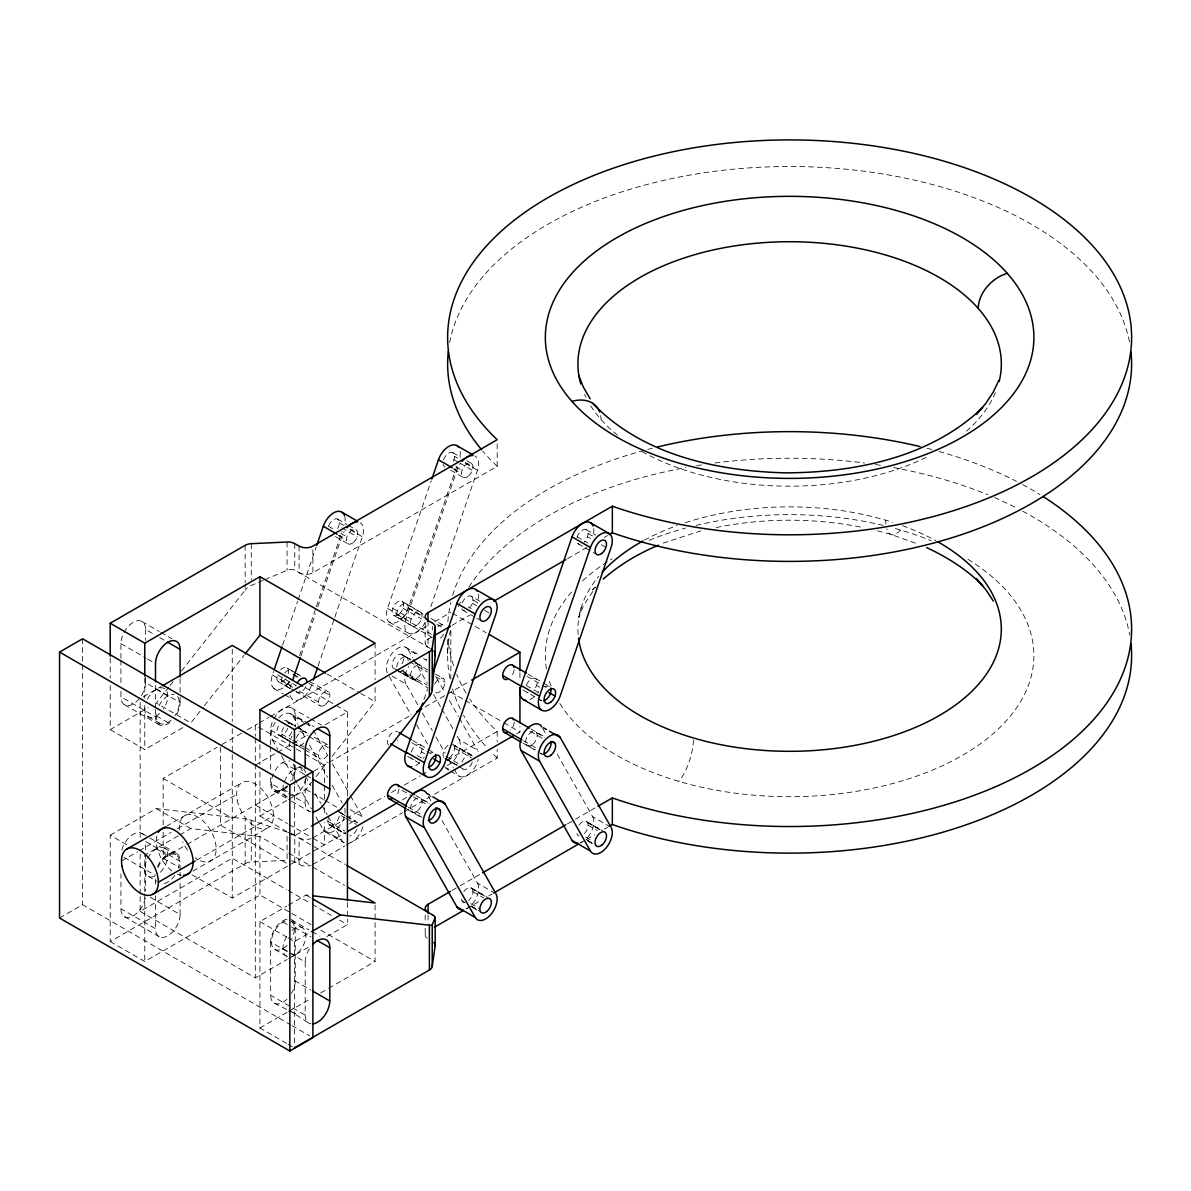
<?xml version="1.0" encoding="UTF-8"?>
<svg xmlns="http://www.w3.org/2000/svg" width="1191" height="1191" viewBox="0 0 1191 1191"><rect width="100%" height="100%" fill="white"/><g stroke="black" fill="none" stroke-linecap="round" stroke-linejoin="round"><path stroke-width="0.75" stroke-dasharray="5 3.75" d="M581.208 607.604L578.766 617.534L583.471 605.698L595.545 587.282M289.234 682.026A16.287 9.409 -60 0 1 275.181 689.232A16.287 9.409 -60 0 1 272.382 674.925L273.588 671.426M282.565 645.18L297.542 601.455M298.137 599.713L316.106 547.25M299.626 655.512L315.794 608.288M316.389 606.532L342.145 531.335M289.949 688.785A16.287 9.409 -60 0 1 290.812 685.554L292.003 682.056M300.981 655.824L315.362 613.841M317.759 606.859L341.713 536.888A16.287 9.409 -60 0 1 344.214 531.573M318.057 666.141L334.224 618.918M334.82 617.176L362.362 536.724A16.287 9.409 -60 0 0 360.188 522.715M456.704 466.604L408.2 608.259A16.287 9.409 -60 0 1 392.777 623.221A16.287 9.409 -60 0 1 387.537 608.437L431.246 480.762M425.261 622.134A16.287 9.409 -60 0 1 410.106 633.776A16.287 9.409 -60 0 1 405.967 619.067L456.868 470.415A16.287 9.409 -60 0 1 460.679 463.12M430.814 606.651L477.517 470.237A16.287 9.409 -60 0 0 474.733 455.915M423.922 699.564L427.524 689.083M168.809 687.103L156.274 703.018L190.828 722.967L203.289 707.141M169.956 685.644L173.365 681.312M181.345 671.173L245.152 590.126L245.152 584.751M204.42 705.697L244.066 655.348M288.505 799.533L305.983 789.439L311.64 782.249M316.166 776.502L327.495 762.106M332.036 756.359L375.076 701.693L375.076 687.058M595.009 587.193L592.493 589.902L596.096 586.285M299.075 546.118L299.075 572.707A9.766 5.642 0 0 0 312.891 572.707L497.183 466.306L497.183 443.26M143.337 696.795L160.8 686.701M110.212 685.599L110.212 729.607L148.339 707.603M110.212 729.607L144.766 749.556L182.878 727.552M163.182 824.797L163.182 778.408L217.194 747.233M241.46 733.209L220.529 745.298L220.529 825.08L288.014 864.041M247.371 729.815L257.569 723.92M259.176 722.982L268.838 717.414M270.461 716.476L428.284 625.349M434.73 621.642L450.838 612.338M431.246 637.349L428.045 639.195A9.766 5.642 0 0 0 428.045 647.175L428.045 620.571M452.074 625.32L469.701 615.137M567.467 558.698L586.687 547.592M604.313 537.424L607.529 535.563M110.212 835.189L156.274 808.6L245.152 818.857L245.152 863.654L110.212 941.56L110.212 835.189L127.497 845.163M255.306 765.113L275.955 753.188M277.548 752.28L291.84 744.018M293.433 743.11L307.725 734.847M325.203 724.768L347.43 711.92L347.43 797.032M166.278 826.316L242.041 782.576M121.497 860.989L137.486 851.759M139.094 850.836L171.072 832.36M177.474 828.668L236.652 794.501M178.114 835.874L144.766 855.138L144.766 891.806M179.707 834.951L190.828 828.534L259.921 836.514L287.105 852.22M59.55 918.023L82.581 904.728L290.336 1024.677M163.182 832.211L163.182 858.19L185.424 845.357M187.017 844.434L287.865 786.209M313.784 771.247L410.567 715.359M425.068 706.992L445.836 694.993M447.459 694.07L469.998 681.058M259.921 772.021L259.921 816.043L286.912 800.456M196.723 860.096L273.498 815.775M192.927 871.097L268.109 827.7M140.151 896.585L140.151 911.383L232.275 858.19L286.659 889.588M288.177 832.36L294.46 835.978L311.938 825.899M312.891 837.854L344.943 819.348M346.536 818.411L385.006 796.213M391.407 792.506L397.824 788.814M404.225 785.107L420.259 775.862M421.852 774.939L428.269 771.232M447.503 760.126L497.183 731.453A341.981 197.438 0 0 1 469.79 698.998M192.108 874.894L232.275 898.074L345.986 832.435M402.364 799.89L407.188 797.092M516.7 733.864L519.931 732.003L519.931 726.436M110.212 941.56L144.766 961.509L259.921 895.022L290.306 912.574M312.891 864.443L344.943 845.938M346.536 845.014L402.632 812.634M404.225 811.696L497.183 758.042L497.183 749.184M286.614 1043.405L259.921 1027.982L259.921 921.611L286.912 906.023M288.505 905.115L305.983 895.022L311.432 895.647M288.177 937.927L294.46 941.56L311.938 931.466M140.151 911.383L255.306 977.856L287.076 959.514M288.669 958.606L310.896 945.773M326.781 936.602L347.43 924.678L347.43 919.124M452.074 890.451L458.49 886.744M460.098 885.821L480.926 873.792M567.467 823.83L573.868 820.137M575.476 819.214L596.304 807.185M259.921 1027.982L287.105 1012.29M288.698 1011.367L311.089 998.445M320.692 992.907L327.093 989.2M328.686 988.277L375.076 961.509L375.076 904.832M466.5 908.718L479.318 901.319M488.935 895.766L492.136 893.92M580.285 843.034L585.094 840.25M586.687 839.327L594.696 834.697M604.313 829.144L607.529 827.298M263.196 580.359L251.271 585.406A12.535 9.93 -36.6 0 0 245.182 590.14M264.908 579.645L287.061 570.281A9.364 7.414 -36.6 0 1 294.832 570.147L432.333 649.646M663.119 543.096L700.963 530.858M716.178 527.524C764.577 517.757 815.016 517.743 863.401 527.613M245.152 863.654A9.766 5.642 0 0 1 251.271 862.016L287.061 860.334L287.061 832.047L251.271 820.316A12.535 2.486 21.8 0 0 245.182 818.872M877.469 530.814L890.064 534.074L918.559 544.272M291.229 833.611L345.241 864.502M274.258 1003.164L290.604 1011.427M292.242 1012.246L295.517 1013.898L291.527 1011.606M471.264 755.005L454.337 745.328M600.1 829.695L586.419 821.492M447.861 760.096L457.15 765.247M346.611 816.624L356.109 821.492M484.945 896.168L471.264 887.965M329.55 824.961L344.973 833.655M430.904 618.457L443.394 625.23M398.404 618.055L432.229 637.483M427.777 669.952L415.629 662.717M435.593 674.18L443.394 678.423M398.404 671.248L418.696 682.249L402.573 671.441L427.688 687.877M309.511 681.565L328.24 691.718M282.297 677.143A8.143 4.704 -60 0 0 283.175 684.497L294.177 690.467M295.74 691.316L320.096 705.816M314.186 737.289L328.24 744.896M283.25 737.735L294.177 743.66M295.74 744.494L303.452 748.782M452.833 452.64L460.768 457.24M466.917 460.783L471.517 463.448M586.419 529.757L595.634 535.072M454.53 456.361L457.597 458.133M465.279 462.57L472.946 467.006M588.101 533.479L592.716 536.144M465.234 463.15L477.517 470.237M453.935 459.652L458.535 462.302M460.068 463.195L472.351 470.281M587.505 536.769L590.587 538.54M601.336 544.749L605.936 547.398M455.885 466.827L462.034 470.371M577.188 536.858L587.922 543.051M453.786 468.644L456.868 470.415M453.756 469.224L461.438 473.646M450.585 470.117L463.12 477.383M578.022 543.692L594.904 553.443M337.693 519.127L346.894 524.442M348.427 525.32L356.362 529.921M462.168 602.944A8.143 4.704 -60 0 1 471.234 596.215L480.732 601.723M339.375 522.849L343.976 525.514M350.124 529.057L357.791 533.479M472.946 599.966L477.561 602.631M350.08 529.638L362.362 536.724M341.847 527.896L357.211 536.769M472.351 603.256L476.966 605.906M484.648 610.343L490.781 613.886M328.448 526.214L334.597 529.757M340.73 533.3L346.879 536.858M468.167 606.874L471.234 608.661M338.646 535.116L341.713 536.888M338.601 535.697L346.283 540.133M335.43 536.605L347.966 543.855M462.867 610.179L475.149 617.266M476.683 618.159L481.283 620.809M452.446 613.261L486.181 632.749M402.186 601.47L420.617 612.1M527.836 673.987L551.12 687.445M408.23 607.678L422.641 616.015M437.067 624.337L441.876 627.106M526.988 676.25L546.207 687.341M408.2 608.259L426.616 618.903M403.034 608.303L421.45 618.948M536.605 685.42L539.672 687.192M392.702 608.393L411.118 619.022M526.273 685.51L538.555 692.611M387.537 608.437L405.967 619.067M396.707 614.333L431.961 634.684M393.536 615.226L411.967 625.87M522.76 689.857L541.19 700.502M389.204 622.119L407.635 632.749M405.461 647.16L419.277 655.139M387.194 672.692A16.287 9.409 -60 0 1 393.149 652.117A16.287 9.409 -60 0 1 408.2 649.69L417.401 655.02M423.549 658.563L426.616 660.335A16.287 9.409 -60 0 0 424.115 657.908M401.665 654.35L410.88 659.665M412.414 660.558L420.081 664.98M530.903 728.952L544.734 736.916M403.034 655.616L409.168 659.159M415.317 662.702L421.45 666.26M536.605 732.733L544.287 737.169M409.838 661.794L427.45 671.977M435.459 676.592L445.077 682.145M530.189 731.289L543.007 738.688M450.838 692.12L463.686 699.534M465.294 700.472L502.26 721.806M503.853 722.729L519.931 732.003M401.516 670.295L427.152 685.093M523.489 740.713L537.9 749.035M395.769 669.223L411.118 678.096M526.273 744.583L535.488 749.898M395.606 669.61L412.488 679.361M522.76 743.05L538.392 752.057M539.925 752.935L542.992 754.707M392.137 676.041L405.967 684.021L418.681 706.486M457.284 736.366L459.101 739.581L477.517 750.211A16.287 9.409 -60 0 1 478.157 751.655M557.224 754.097L592.671 816.698L609.569 826.45M452.565 744.226L470.996 754.871M586.151 821.343L603.033 831.095M453.935 745.492L472.351 756.136M587.505 822.624L599.788 829.71M327.093 673.987L359.072 692.447M360.679 693.37L375.076 701.693M454.53 748.097L471.413 757.848M588.101 825.214L597.316 830.529M446.074 756.523L458.371 763.61M585.793 837.184L591.942 840.727M445.136 758.22L457.418 765.322M587.922 840.667L595.604 845.104M444.972 758.607L455.721 764.816M587.759 841.054L595.44 845.476M287.046 667.943L293.18 671.501M294.713 672.379L300.861 675.922M412.681 740.474L432.646 751.997M293.075 674.166L297.884 676.95M309.094 683.411L329.922 695.44M411.833 742.737L431.053 753.829M293.046 674.746L297.646 677.411M421.45 751.908L424.532 753.68M444.585 766.81L449.186 769.46M305.849 687.922L334.641 704.536M336.234 705.459L347.43 711.92M445.776 768.463L448.843 770.235M450.392 771.113L459.592 776.443M277.548 674.88L295.978 685.51M417.267 755.541L421.867 758.205M272.382 674.925L290.812 685.554M281.567 680.82L292.778 687.296M299.179 690.988L318.414 702.095M278.381 681.714L290.664 688.8M407.605 756.345L421.435 764.324M274.049 688.606L283.264 693.921M284.798 694.8L292.48 699.236M141.937 621.479L159.222 631.453M160.785 632.361L171.772 638.704M291.646 707.901L308.916 717.875M310.479 718.783L321.481 725.125M120.946 658.31L120.946 643.631A17.389 10.034 -60 0 1 133.243 622.342A17.389 10.034 -60 0 1 145.54 629.429L153.401 633.969M159.683 637.602L165.951 641.22M270.655 744.732L270.655 730.068A17.389 10.034 -60 0 1 282.952 708.764A17.389 10.034 -60 0 1 295.249 715.865L303.095 720.391M304.658 721.299L314.082 726.748M290.306 713.647L304.122 721.612M278.783 717.786A16.287 9.409 -60 0 1 293.046 716.178L303.794 722.386M305.328 723.265L311.461 726.823A16.287 9.409 -60 0 0 308.335 724.113M286.51 720.823L295.725 726.153M297.259 727.031L304.941 731.468M415.748 795.424L429.296 803.27M287.88 722.103L295.547 726.525M297.095 727.418L306.295 732.733M421.45 799.221L429.132 803.657M299.477 731.051L307.501 735.681M309.094 736.604L328.329 747.71M402.216 790.362L411.833 795.916M413.441 796.839L427.852 805.176M281.567 733.998L291.17 739.551M292.778 740.474L303.988 746.951M305.596 747.874L318.414 755.273M408.334 807.185L421.152 814.599M120.946 643.631L146.076 658.132M147.654 659.04L155.5 663.581M270.655 730.068L291.363 741.919M292.629 742.752L303.631 749.094M411.118 811.056L421.867 817.264M278.917 735.204L291.2 742.306M292.733 743.184L297.333 745.849M407.605 809.538L421.703 817.651M258.521 727.076L303.511 753.054M305.119 753.977L324.399 765.113L324.399 783.663M275.181 722.312A16.287 9.409 -60 0 0 272.382 739.864L290.812 750.494A16.287 9.409 -60 0 1 291.884 736.083M299.73 766.632L302.603 768.299M145.54 677.113L145.54 682.622L180.094 702.571A17.389 10.034 -60 0 1 175.658 716.044M295.249 765.381L295.249 769.044L304.658 774.492M306.236 775.401L310.94 778.11M156.274 689.321L167.797 695.976M282.952 762.448L294.46 769.103M350.08 809.612L362.362 816.698A16.287 9.409 -60 0 1 363.225 818.932M442.069 820.584L477.517 883.186L494.414 892.937M305.983 789.439L310.687 792.164M312.265 793.072L323.252 799.414M324.815 800.322L337.381 807.572M337.41 810.714L345.092 815.15M346.626 816.029L355.841 821.343M470.996 887.831L487.878 897.582M338.78 811.979L344.914 815.522M346.462 816.416L357.211 822.624M463.746 891.672A8.143 4.704 -60 0 1 472.38 889.141L484.648 896.198M345.509 818.128L339.375 814.584A8.143 4.704 -60 0 1 332.631 825.021A8.143 4.704 -60 0 1 328.24 818.634M347.043 819.006L356.258 824.336M472.946 891.702L483.695 897.91M156.274 715.91L167.797 722.565M282.952 789.052L290.142 793.206M291.587 794.04L294.46 795.692M120.946 691.316L120.946 696.824L155.5 716.759A17.389 10.034 -60 0 0 171.757 720.808M270.655 777.753L270.655 783.246L305.194 803.196A17.389 10.034 -60 0 0 311.089 811.905M148.131 716.729L159.654 723.369M274.808 789.856L286.316 796.496M327.853 821.224L344.75 830.976M470.653 903.671L479.854 908.986M124.549 704.774L159.103 724.724M274.258 791.211L289.949 800.278M291.527 801.186L308.797 811.16M328.448 823.83L345.345 833.581M462.034 900.947L465.1 902.718M471.234 906.262L480.449 911.577M329.818 825.095L345.167 833.953M472.604 907.527L477.219 910.192M319.65 823.323L323.282 829.74L341.713 840.384A16.287 9.409 -60 0 0 345.524 843.258M326.021 832.286L344.437 842.915M255.306 804.997L287.448 823.562M289.056 824.485L311.551 837.467M313.159 838.404L324.399 844.895L324.399 822.624M259.921 816.043L286.614 831.452M163.182 778.408L232.275 818.306M288.698 853.143L311.089 866.065M312.697 866.988L344.675 885.449M291.587 860.736A9.766 5.642 0 0 1 294.772 861.956L299.075 864.443A9.766 5.642 0 0 0 311.179 865.232M156.274 808.6L190.828 828.534M305.983 895.022L310.687 897.746M288.252 890.511L310.643 903.433M312.25 904.356L331.44 915.447M339.435 920.062L347.43 924.678M291.899 913.497L311.089 924.573M320.692 930.111L375.076 961.509M141.937 833.417L148.22 837.05M149.798 837.958L176.491 853.366M291.646 919.854L308.916 929.829M312.057 931.645L319.903 936.171M164.418 848.081L175.94 854.721M291.095 921.209L302.603 927.863M180.094 870.502L180.094 861.331L145.54 841.382L145.54 852.384M291.482 919.765A17.389 10.034 -60 0 1 295.249 927.819L310.94 936.885M156.274 848.885L167.797 855.525M282.952 922.013L290.142 926.166M291.587 927L294.46 928.667M163.182 858.19L179.26 867.465M259.921 921.611L286.614 937.019M282.952 948.602L290.142 952.77M291.587 953.589L294.46 955.256M124.087 857.401L155.5 875.534M286.912 919.184A17.389 10.034 -60 0 0 270.655 942.007L305.194 961.956L305.194 1015.149A17.389 10.034 -60 0 0 311.089 1023.858M148.131 876.278L156.765 881.266M274.808 949.421L286.316 956.06M150.26 897.285L180.094 914.524A17.389 10.034 -60 0 1 167.797 935.813A17.389 10.034 -60 0 1 155.5 928.712L120.946 908.763L120.946 873.926M295.249 927.819L295.249 980.997L310.94 990.063M270.655 942.007L270.655 995.2L305.194 1015.149M124.549 916.728L159.103 936.677M291.944 1025.615L309.66 1035.842M288.177 1044.313L292.897 1047.023M406.548 603.956L423.192 614.169M406.548 657.149L414.111 661.794M291.393 670.444L295.934 673.228M297.437 674.151L300.474 676.012M291.393 723.622L298.956 728.267M300.474 729.205L308.037 733.85M304.956 749.72L320.096 759.009M586.24 839.476L592.21 843.332M458.639 766.215L463.12 769.103M340.671 812.783L348.144 817.607M471.085 905.964L478.559 910.787M288.862 1010.057L308.797 1023.099M542.679 728.416L546.312 734.847M436.621 677.992L444.794 692.433M449.349 700.457L458.431 716.506M459.339 718.113L477.517 750.211M408.2 649.69L412.741 657.715M413.649 659.323L427.286 683.396M433.643 694.636L440.923 707.484M441.831 709.077L453.637 729.949M422.329 712.903L432.318 730.559M435.951 736.976L445.047 753.025M448.679 759.456L453.22 767.48M454.143 769.088L456.868 773.897A16.287 9.409 -60 0 0 468.257 774.686A16.287 9.409 -60 0 0 478.276 759.233M389.353 676.592L411.163 715.106M416.627 724.738L427.524 744.003M428.432 796.511L431.157 801.32M313.278 730.023L327.823 755.704M332.378 763.729L349.648 794.233M350.556 795.826L362.362 816.698M293.046 716.178L297.586 724.202M298.494 725.81L304.851 737.05M309.407 745.075L327.585 777.172M332.125 785.197L342.13 802.853M299.894 766.542L304.434 774.567M305.358 776.175L310.806 785.807M315.347 793.831L320.811 803.463M321.719 805.071L327.168 814.704M328.076 816.311L341.713 840.384M272.382 739.864L277.831 749.496M281.478 755.913L296.931 783.202M297.839 784.809L311.476 808.883M316.017 816.907L318.741 821.716M519.931 672.632L519.931 680.061M497.183 731.453L497.183 742.082M450.838 630.888L450.838 679.138M447.637 639.924L447.637 655.884M432.333 626.6L432.333 630.143M428.045 914.971L428.045 923.829M425.172 623.235L425.172 643.185M425.172 914.971L425.172 921.611M425.172 928.265L425.172 934.905M375.076 643.185L375.076 679.748M347.43 902.48L347.43 917.278M324.399 785.524L324.399 800.367M324.399 807.781L324.399 815.21M312.891 549.661L312.891 572.707M305.194 779.346L305.194 803.196M299.075 864.443L299.075 837.854A9.766 5.642 0 0 0 311.179 838.628M295.249 715.865L295.249 726.867M294.772 543.632L294.772 570.236M294.772 861.956L294.772 835.367A9.364 1.861 21.8 0 0 291.721 833.834M294.46 764.458L294.46 784.631M294.46 786.462L294.46 835.978M294.46 941.56L294.46 1047.931M287.061 542.009L287.061 570.281M270.655 746.563L270.655 770.413M259.921 744.509L259.921 764.682M259.921 836.514L259.921 895.022M255.306 725.23L255.306 736.351M255.306 738.212L255.306 762.329M255.306 764.19L255.306 977.856M251.271 543.692L251.271 579.957M251.271 820.316L251.271 862.016M245.152 545.329L245.152 582.965M232.275 649.14L232.275 721.299M232.275 728.698L232.275 752.742M232.275 754.588L232.275 898.074M180.094 678.721L180.094 695.231M180.094 697.063L180.094 702.571M180.094 872.333L180.094 875.995M180.094 883.335L180.094 914.524M155.5 685.584L155.5 707.588M155.5 709.434L155.5 716.759M155.5 879.196L155.5 886.536M155.5 895.706L155.5 928.712M145.54 629.429L145.54 640.445M145.54 854.23L145.54 890.898M144.766 678.036L144.766 698.209M144.766 705.534L144.766 749.556M144.766 893.652L144.766 961.509M140.151 702.333L140.151 837.377M140.151 854.021L140.151 894.724M120.946 660.142L120.946 683.976M110.212 658.087L110.212 678.26M82.581 638.793L82.581 662.97M82.581 664.831L82.581 904.728M592.671 816.698A16.287 9.409 -60 0 1 586.27 838.762M582.146 841.948A16.287 9.409 -60 0 1 580.479 842.737M578.99 825.065A8.143 4.704 -60 0 1 587.639 822.877A8.143 4.704 -60 0 1 583.396 834.474M579.094 835.903A8.143 4.704 -60 0 1 576.831 833.64M477.517 883.186A16.287 9.409 -60 0 1 476.683 897.061A16.287 9.409 -60 0 1 466.157 908.867M472.38 889.141A8.143 4.704 -60 0 1 468.644 900.619M464.654 902.45A8.143 4.704 -60 0 1 461.542 896.957M593.773 528.536A16.287 9.409 -60 0 1 593.014 535.637M538.63 691.703A16.287 9.409 -60 0 1 537.96 692.671M534.134 696.839A16.287 9.409 -60 0 1 529.132 699.832M576.965 537.543A8.143 4.704 -60 0 1 586.493 529.801A8.143 4.704 -60 0 1 584.2 542.024M579.258 544.198A8.143 4.704 -60 0 1 577.724 543.438M526.482 684.974A8.143 4.704 -60 0 1 535.518 678.423A8.143 4.704 -60 0 1 534.342 689.529M528.342 692.864A8.143 4.704 -60 0 1 527.077 692.328M424.115 757.178A16.287 9.409 -60 0 1 423.475 758.191M419.798 762.597A16.287 9.409 -60 0 1 413.977 766.319M478.484 594.145A16.287 9.409 -60 0 1 477.517 603.212M411.118 751.997A8.143 4.704 -60 0 1 420.363 744.911A8.143 4.704 -60 0 1 418.815 756.464M413.932 759.382A8.143 4.704 -60 0 1 411.029 757.699M471.234 596.215A8.143 4.704 -60 0 1 470.103 607.365M464.564 610.73A8.143 4.704 -60 0 1 461.81 608.78M460.188 451.419A16.287 9.409 -60 0 1 459.443 458.52M443.558 459.875A8.143 4.704 -60 0 1 452.446 452.446A8.143 4.704 -60 0 1 452.118 463.165M445.092 466.932A8.143 4.704 -60 0 1 443.141 464.386M405.967 684.021A16.287 9.409 -60 0 1 408.751 666.469M461.929 762.389A8.143 4.704 -60 0 1 467.14 755.436A8.143 4.704 -60 0 1 472.41 756.225M472.261 762.27A8.143 4.704 -60 0 1 467.244 768.671A8.143 4.704 -60 0 1 462.168 768.21M459.101 739.581A16.287 9.409 -60 0 1 458.014 753.992A16.287 9.409 -60 0 1 446.893 765.619M454.099 745.849A8.143 4.704 -60 0 1 449.394 757.67M443.603 757.342A8.143 4.704 -60 0 1 448.144 745.179M394.608 668.895A8.143 4.704 -60 0 1 393.596 659.546A8.143 4.704 -60 0 1 402.26 654.708A8.143 4.704 -60 0 1 400.965 665.352M362.868 826.792A16.287 9.409 -60 0 1 350.169 842.737M349.678 823.83A8.143 4.704 -60 0 1 357.374 822.966M356.898 829.293A8.143 4.704 -60 0 1 349.782 835.963M296.276 737.899A8.143 4.704 -60 0 1 302.693 731.363A8.143 4.704 -60 0 1 306.891 735.204M303.869 742.931A8.143 4.704 -60 0 1 296.172 744.896M344.809 808.302A16.287 9.409 -60 0 1 337.544 828.132A16.287 9.409 -60 0 1 323.282 829.74M284.47 720.674A8.143 4.704 -60 0 1 288.386 723.652M287.79 728.222A8.143 4.704 -60 0 1 278.649 735.07A8.143 4.704 -60 0 1 279.974 723.741M305.194 961.956A17.389 10.034 -60 0 1 311.089 946.428M145.242 897.835A17.389 10.034 -60 0 1 131.903 916.564A17.389 10.034 -60 0 1 120.946 908.763M121.765 850.046A17.389 10.034 -60 0 1 132.797 834.549A17.389 10.034 -60 0 1 144.379 836.022M497.183 758.042A341.981 197.438 0 0 1 491.02 751.923M485.243 745.7A341.981 197.438 0 0 1 463.537 715.21M460.426 709.181A341.981 197.438 0 0 1 452.506 688.874M449.9 678.379A341.981 197.438 0 0 1 450.377 630.754M458.341 606.651A341.981 197.438 0 0 1 461.989 599.088M468.882 587.163A341.981 197.438 0 0 1 685.808 467.557M696.646 465.681A341.981 197.438 0 0 1 702.095 464.818M714.913 463.001A341.981 197.438 0 0 1 864.458 463.016M875.445 464.55A341.981 197.438 0 0 1 880.893 465.398M893.548 467.572A341.981 197.438 0 0 1 987.845 494.786M994.44 497.57A341.981 197.438 0 0 1 1016.593 507.991M1022.622 511.162A341.981 197.438 0 0 1 1129.738 635.011M427.093 938.27A9.766 5.642 0 0 1 427.093 931.556M967.941 559.294A244.274 141.029 0 0 1 917.1 775.981A244.274 141.029 0 0 1 559.785 703.449M551.031 685.956A244.274 141.029 0 0 1 548.857 679.495M546.431 668.955A244.274 141.029 0 0 1 573.377 590.081M582.548 580.866A244.274 141.029 0 0 1 612.085 558.817M649.155 540.297A244.274 141.029 0 0 1 685.614 528.075M696.139 525.38A244.274 141.029 0 0 1 883.097 525.38M895.364 528.551A244.274 141.029 0 0 1 931.034 540.684M900.515 530.025A32.574 12.074 -73.6 0 1 886.759 528.744M885.896 523.966A32.574 12.074 -73.6 0 1 885.732 520.184M693.475 740.028A32.574 12.074 -73.6 0 1 678.721 781.341M295.249 980.997A17.389 10.034 -60 0 1 291.482 993.398M286.912 999.249A17.389 10.034 -60 0 1 270.655 995.2M157.54 866.512A17.389 10.034 -60 0 1 171.34 852.786A17.389 10.034 -60 0 1 180.094 861.331M466.098 693.088A341.981 197.438 0 0 1 456.763 674.404M453.577 665.769A341.981 197.438 0 0 1 448.099 639.448M447.876 621.776A341.981 197.438 0 0 1 450.764 602.408M452.64 595.426A341.981 197.438 0 0 1 652.326 448.248M927.015 448.278A341.981 197.438 0 0 1 932.181 449.617M938.999 451.478A341.981 197.438 0 0 1 1016.593 481.402M1022.622 484.558A341.981 197.438 0 0 1 1039.951 494.563M578.126 634.461A211.7 122.226 0 0 1 598.641 576.355M644.391 540.148A211.7 122.226 0 0 1 677.232 525.499M685.376 522.715A211.7 122.226 0 0 1 892.565 522.283M902.54 525.693A211.7 122.226 0 0 1 936.007 540.788M311.461 685.391A16.287 9.409 -60 0 1 300.072 699.325A16.287 9.409 -60 0 1 290.053 695.455M305.879 686.507A8.143 4.704 -60 0 1 296.276 691.837M295.8 686.061A8.143 4.704 -60 0 1 296.172 684.974M344.705 516.194A16.287 9.409 -60 0 1 344.288 525.008M280.57 669.908A8.143 4.704 -60 0 1 286.793 667.779A8.143 4.704 -60 0 1 288.043 674.24M285.617 678.9A8.143 4.704 -60 0 1 278.634 681.877A8.143 4.704 -60 0 1 277.741 674.329M328.656 525.678A8.143 4.704 -60 0 1 337.172 518.889A8.143 4.704 -60 0 1 337.604 528.655M145.54 682.622A17.389 10.034 -60 0 1 133.243 703.926A17.389 10.034 -60 0 1 120.946 696.824M295.249 769.044A17.389 10.034 -60 0 1 292.108 780.343M286.912 787.296A17.389 10.034 -60 0 1 270.655 783.246M497.183 466.306A341.981 197.438 0 0 1 482.802 451.151M449.647 342.546A341.981 197.438 0 0 1 790.273 166.502A341.981 197.438 0 0 1 1129.738 343.291M995.482 392.494A211.7 122.226 0 0 1 963.638 433.554M926.107 457.389A211.7 122.226 0 0 1 640.862 450.927M617.563 435.177A211.7 122.226 0 0 1 589.843 404.404M585.957 397.303A211.7 122.226 0 0 1 584.602 394.429M600.666 415.57A32.574 23.701 -41.4 0 1 600.993 419.44M399 789.008A8.143 4.704 -60 0 1 395.516 796.66M514.17 722.029A8.143 4.704 -60 0 1 510.671 730.172M397.809 740.087A8.143 4.704 -60 0 1 397.541 740.623M388.46 745.09A8.143 4.704 -60 0 1 389.74 735.428A8.143 4.704 -60 0 1 397.541 731.75M514.11 669.848A8.143 4.704 -60 0 1 510.671 676.994M327.51 755.422A8.143 4.704 -60 0 1 319.873 758.861A8.143 4.704 -60 0 1 319.873 749.988A8.143 4.704 -60 0 1 327.51 744.613M434.76 684.036A8.143 4.704 -60 0 1 443.216 678.319A8.143 4.704 -60 0 1 443.216 688.115A8.143 4.704 -60 0 1 434.76 692.165M437.871 626.689A8.143 4.704 -60 0 1 444.705 626.808M443.603 634.237A8.143 4.704 -60 0 1 437.871 639.552M541.905 700.784A8.143 4.704 -60 0 1 540.461 699.891M545.046 686.924A8.143 4.704 -60 0 1 549.259 686.358M430.323 753.159A8.143 4.704 -60 0 1 433.107 752.518M541.905 753.977A8.143 4.704 -60 0 1 540.699 753.322M284.679 673.094A8.143 4.704 -60 0 1 292.346 671.337M289.949 681.877A8.143 4.704 -60 0 1 283.175 684.497M396.722 667.02A8.143 4.704 -60 0 1 402.677 657.432A8.143 4.704 -60 0 1 408.23 660.871M403.928 669.789A8.143 4.704 -60 0 1 399.119 671.53M288.371 723.533A8.143 4.704 -60 0 1 292.688 725.2M291.869 732.108A8.143 4.704 -60 0 1 283.026 737.586A8.143 4.704 -60 0 1 284.321 726.733M291.795 921.7A16.287 9.409 -60 0 1 291.795 938.702M287.061 945.356A16.287 9.409 -60 0 1 271.429 941.962A16.287 9.409 -60 0 1 287.061 920.524M293.194 763.759A16.287 9.409 -60 0 1 290.634 781.222M287.061 785.792A16.287 9.409 -60 0 1 271.548 780.388A16.287 9.409 -60 0 1 289.979 761.168M157.971 867.569A16.287 9.409 -60 0 1 173.052 853.962A16.287 9.409 -60 0 1 178.397 867.911M174.839 875.296A16.287 9.409 -60 0 1 160.755 883.409M177.623 696.661A16.287 9.409 -60 0 1 174.839 715.731M171.117 720.079A16.287 9.409 -60 0 1 159.505 723.279A16.287 9.409 -60 0 1 156.899 711.265M158.939 705.876A16.287 9.409 -60 0 1 174.154 694.502M181.285 875.206A26.053 15.036 60 0 1 177.385 874.134M172.025 871.038A26.053 15.036 60 0 1 157.272 834.608M287.418 796.987A16.287 9.409 -60 0 1 288.103 774.984A16.287 9.409 -60 0 1 305.611 772.602M305.789 778.274A16.287 9.409 -60 0 1 291.959 796.824M291.959 930.424A16.287 9.409 -60 0 1 305.983 935.307A16.287 9.409 -60 0 1 291.959 956.388M287.418 956.552A16.287 9.409 -60 0 1 287.418 935.501M154.607 876.308A16.287 9.409 -60 0 1 146.299 861.287A16.287 9.409 -60 0 1 165.311 848.707A16.287 9.409 -60 0 1 159.594 873.003M147.431 699.221A16.287 9.409 -60 0 1 164.566 688.606A16.287 9.409 -60 0 1 163.316 709.077M159.594 713.439A16.287 9.409 -60 0 1 148.279 716.803A16.287 9.409 -60 0 1 145.138 705.682M179.424 829.993A26.053 15.036 60 0 1 197.289 816.713A26.053 15.036 60 0 1 216.122 850.151A26.053 15.036 60 0 1 195.056 857.743M187.568 850.121A26.053 15.036 60 0 1 182.744 841.977M532.734 744.39A8.143 4.704 -60 0 0 535.652 731.691A8.143 4.704 -60 0 0 525.931 739.894A8.143 4.704 -60 0 0 532.734 744.39M417.579 810.877A8.143 4.704 -60 0 0 420.497 798.178A8.143 4.704 -60 0 0 410.791 806.367A8.143 4.704 -60 0 0 417.579 810.877M399.342 613.916A8.143 4.704 -60 0 0 401.948 601.306A8.143 4.704 -60 0 0 392.301 609.837A8.143 4.704 -60 0 0 399.342 613.916M417.773 624.56A8.143 4.704 -60 0 0 420.363 611.936A8.143 4.704 -60 0 0 410.731 620.466A8.143 4.704 -60 0 0 417.773 624.56M468.673 475.894A8.143 4.704 -60 0 0 471.264 463.284A8.143 4.704 -60 0 0 461.632 471.815A8.143 4.704 -60 0 0 468.673 475.894M417.579 677.902A8.143 4.704 -60 0 0 420.497 665.203A8.143 4.704 -60 0 0 410.791 673.406A8.143 4.704 -60 0 0 417.579 677.902M353.519 542.381A8.143 4.704 -60 0 0 356.109 529.757A8.143 4.704 -60 0 0 346.477 538.287A8.143 4.704 -60 0 0 353.519 542.381M325.351 704.596A8.143 4.704 -60 0 0 328.448 691.852A8.143 4.704 -60 0 0 318.697 699.861A8.143 4.704 -60 0 0 325.351 704.596M403.66 616.834A8.143 4.704 -60 0 0 406.756 604.09A8.143 4.704 -60 0 0 397.005 612.1A8.143 4.704 -60 0 0 403.66 616.834M237.188 799.95A26.053 15.036 60 0 0 267.856 827.834A26.053 15.036 60 0 0 260.174 787.638A26.053 15.036 60 0 0 237.188 799.95"/><path stroke-width="1.5" d="M311.938 825.899L340.522 809.389L429.4 696.497A12.535 9.93 -36.6 0 0 432.259 689.872L435.162 655.794L435.162 627.508A9.766 5.642 0 0 0 432.333 623.057L428.045 620.571A9.766 5.642 0 0 1 428.045 612.606L612.338 506.205A341.981 197.438 0 0 0 1125.986 373.036A341.981 197.438 0 0 0 727.835 143.158A341.981 197.438 0 0 0 497.183 439.717L312.891 546.118A9.766 5.642 0 0 1 299.075 546.118L294.772 543.632A9.766 5.642 0 0 0 287.061 542.009L251.271 543.692A9.766 5.642 0 0 0 245.152 545.329L110.212 623.235L110.212 656.256M432.229 689.872L432.229 648.172L435.162 627.508M432.229 966.497L435.162 945.833L435.162 917.546L432.229 924.797L432.229 966.497A9.766 5.642 0 0 1 429.4 970.025L294.46 1047.931M274.183 669.67L281.969 646.936M316.702 545.493L323.282 526.258A16.287 9.409 -60 0 1 334.254 512.517A16.287 9.409 -60 0 1 344.452 515.405M292.599 680.314L300.385 657.566M313.263 680.135L317.461 667.898M431.857 479.02L438.437 459.771A16.287 9.409 -60 0 1 448.158 446.774A16.287 9.409 -60 0 1 458.49 446.953M411.58 766.81A16.287 9.409 -60 0 1 405.967 752.042L422.731 703.062M432.914 673.332L456.868 603.375A16.287 9.409 -60 0 1 466.991 590.111A16.287 9.409 -60 0 1 477.338 591.153M424.383 762.672L475.283 614.02A16.287 9.409 -60 0 1 490.707 599.058A16.287 9.409 -60 0 1 495.947 613.841L445.047 762.508A16.287 9.409 -60 0 1 429.623 777.455A16.287 9.409 -60 0 1 424.383 762.672L405.967 752.042M525.975 700.323A16.287 9.409 -60 0 1 521.107 685.554L572.022 536.888A16.287 9.409 -60 0 1 582.995 523.162A16.287 9.409 -60 0 1 593.178 526.05M539.538 696.199L590.438 547.532A16.287 9.409 -60 0 1 605.862 532.585A16.287 9.409 -60 0 1 611.102 547.354L560.202 696.02A16.287 9.409 -60 0 1 544.778 710.967A16.287 9.409 -60 0 1 539.538 696.199L521.107 685.554M998.832 380.271L993.324 391.988L985.85 403.332L976.501 414.2L982.664 407.56C930.722 457.478 855.108 472.648 785.271 472.857C716.476 471.055 641.636 454.754 592.493 403.139M245.197 653.904L259.921 635.205L259.921 576.697L144.766 643.185L110.212 623.235M603.286 579.034C619.603 564.742 638.436 553.517 658.429 545.195M59.55 652.087L82.581 638.793L312.891 771.753L312.891 1037.703L289.86 1050.998L59.55 918.023L59.55 652.087L289.86 785.063L312.891 771.753M162.393 685.793L232.275 645.448L302.648 686.076M259.921 740.847L259.921 709.672L375.076 643.185L259.921 576.697M434.447 635.488L450.481 626.243M493.744 601.261L565.859 559.621M609.122 534.64L612.338 532.794A341.981 197.438 0 0 0 966.318 533.002A341.981 197.438 0 0 0 1130.988 352.089M259.921 709.672L294.46 729.607L429.4 651.7A9.766 5.642 0 0 0 432.229 648.172M126.886 849.064L165.281 826.896M416.85 711.742L421.688 708.943M471.606 680.121L519.931 652.221L519.931 670.786M158.343 882.263L195.13 861.019M152.954 894.188L189.741 872.943M347.593 831.497L397.526 802.674M413.634 793.385L513.485 735.725M311.938 931.466L340.522 914.971L429.4 925.228A12.535 2.486 21.8 0 0 432.259 924.812M428.045 913.199L428.045 904.326L450.481 891.374M482.534 872.869L565.859 824.768M597.912 806.262L612.338 797.925A341.981 197.438 0 0 0 1053.469 754.707A341.981 197.438 0 0 0 1042.959 496.453M434.447 927.223L463.299 910.564M493.744 892.997L578.677 843.957M609.122 826.375L612.338 824.529A341.981 197.438 0 0 0 966.318 824.738A341.981 197.438 0 0 0 1130.988 643.825M313.248 895.855L375.076 903.001L347.876 887.31M926.598 547.577C947.143 557.135 966.63 569.328 982.664 585.481L976.501 578.841L985.85 589.709L993.324 601.053M457.418 445.925L472.782 454.783M591.004 523.043L609.42 533.672M438.437 459.771L452.252 467.75M572.022 536.888L590.438 547.532M342.264 512.398L357.628 521.271M475.849 589.53L494.28 600.16M323.282 526.258L337.098 534.238M456.868 603.375L475.283 614.02M489.397 634.595L519.931 652.221M512.487 665.114L526.303 673.094M548.887 692.522L555.036 696.065M502.662 675.491L521.881 686.597M522.789 699.236L541.205 709.881M543.304 727.701L546.371 729.473M549.453 731.244L560.202 737.452L611.102 827.328A16.287 9.409 -60 0 1 605.862 848.171A16.287 9.409 -60 0 1 590.438 851.014L572.022 840.384L521.107 750.494A16.287 9.409 -60 0 1 526.348 729.666A16.287 9.409 -60 0 1 541.771 726.823M512.487 718.307L529.37 728.058M551.954 741.606L555.036 743.378M502.662 728.684L521.881 739.79M504.344 732.405L521.226 742.157M521.107 750.494L539.538 761.138L590.438 851.014M259.921 635.205L325.485 673.064M398.866 732.495L411.148 739.581M433.732 758.995L439.881 762.553M390.708 743.824L406.726 753.084M407.635 765.724L426.065 776.353M167.529 642.128L180.094 649.378L180.094 676.89M317.223 728.55L329.788 735.815L329.788 788.993A17.389 10.034 -60 0 1 312.682 811.934M429.683 795.067L426.616 793.295A16.287 9.409 -60 0 0 411.193 796.154A16.287 9.409 -60 0 0 405.967 816.981L456.868 906.857L475.283 917.502A16.287 9.409 -60 0 0 490.707 914.643A16.287 9.409 -60 0 0 495.947 893.816L445.047 803.94L432.765 796.839M397.332 784.795L414.215 794.546M436.814 808.079L439.881 809.85M387.507 795.171L406.726 806.262M389.189 798.893L406.071 808.644M405.967 816.981L424.383 827.626L475.283 917.502M312.518 779.018L329.788 788.993M346.834 865.425L432.333 914.792M312.265 898.654L340.522 914.971M317.223 940.503L329.788 947.753L329.788 1000.946A17.389 10.034 -60 0 1 312.682 1023.888M312.518 990.972L329.788 1000.946M590.17 398.851L583.471 387.343L578.766 375.522M612.338 506.205L612.338 532.794M612.338 797.925L612.338 824.529M519.931 687.475L519.931 722.729M429.4 651.7L429.4 696.497M429.4 925.228L429.4 970.025M428.045 612.606L428.045 621.464M347.43 798.878L347.43 900.619M305.194 768.344L305.194 750.002A17.389 10.034 -60 0 1 317.491 728.713A17.389 10.034 -60 0 1 329.788 735.815M294.46 729.607L294.46 760.796M289.86 785.063L289.86 1050.998M155.5 681.922L155.5 663.581A17.389 10.034 -60 0 1 167.797 642.277A17.389 10.034 -60 0 1 180.094 649.378M144.766 643.185L144.766 676.19M578.052 843.362A16.287 9.409 -60 0 1 572.022 840.384M539.538 761.138A16.287 9.409 -60 0 1 544.778 740.311A16.287 9.409 -60 0 1 560.202 737.452M462.897 909.835A16.287 9.409 -60 0 1 456.868 906.857M424.383 827.626A16.287 9.409 -60 0 1 429.623 806.783A16.287 9.409 -60 0 1 445.047 803.94M462.123 461.304A16.287 9.409 -60 0 1 472.663 455.468M432.407 914.792A9.364 1.861 21.8 0 1 435.087 917.517M428.045 912.306A9.766 5.642 0 0 1 428.045 904.326M312.682 944.567A17.389 10.034 -60 0 1 329.788 947.753M433.762 942.423A9.766 5.642 0 0 1 435.162 945.833M657.521 446.967A341.981 197.438 0 0 1 920.092 446.58M937.585 541.682A211.7 122.226 0 0 1 878.928 739.909A211.7 122.226 0 0 1 578.498 638.138M602.214 572.231A211.7 122.226 0 0 1 642.887 540.982M346.968 527.792A16.287 9.409 -60 0 1 357.508 521.956M297.229 682.86A8.143 4.704 -60 0 1 303.303 678.066A8.143 4.704 -60 0 1 306.891 681.788M433.956 651.03A9.364 7.414 -36.6 0 1 435.087 655.794M978.258 308.469A32.574 23.701 -41.4 0 1 1007.273 273.334M571.963 401.382A32.574 23.701 -41.4 0 1 599.698 411.982M481.611 449.736A341.981 197.438 0 0 1 448.337 351.345M580.776 383.964A211.7 122.226 0 0 1 787.459 241.728A211.7 122.226 0 0 1 999.145 381.492M391.809 799.116A8.143 4.704 -60 0 1 389.115 789.618A8.143 4.704 -60 0 1 398.777 786.745M506.949 732.629A8.143 4.704 -60 0 1 504.121 723.399A8.143 4.704 -60 0 1 513.783 719.885M506.949 679.451A8.143 4.704 -60 0 1 502.676 674.835A8.143 4.704 -60 0 1 508.066 665.739A8.143 4.704 -60 0 1 514.036 667.481M550.882 688.755A8.143 4.704 -60 0 1 543.811 700.725M435.489 754.454A8.143 4.704 -60 0 1 434.253 762.151A8.143 4.704 -60 0 1 428.254 767.302M550.778 741.531A8.143 4.704 -60 0 1 549.408 748.856A8.143 4.704 -60 0 1 543.811 753.903M435.623 808.019A8.143 4.704 -60 0 1 434.105 815.597A8.143 4.704 -60 0 1 428.254 820.48M158.314 832.36A26.053 15.036 60 0 1 187.493 843.615A26.053 15.036 60 0 1 183.727 875.296M602.065 844.91A8.143 4.704 -60 0 0 604.983 832.211A8.143 4.704 -60 0 0 595.262 840.414A8.143 4.704 -60 0 0 602.065 844.91M551.165 755.02A8.143 4.704 -60 0 0 554.083 742.335A8.143 4.704 -60 0 0 544.361 750.524A8.143 4.704 -60 0 0 551.165 755.02M436.01 821.507A8.143 4.704 -60 0 0 438.928 808.808A8.143 4.704 -60 0 0 429.207 817.011A8.143 4.704 -60 0 0 436.01 821.507M486.911 911.398A8.143 4.704 -60 0 0 489.829 898.699A8.143 4.704 -60 0 0 480.107 906.887A8.143 4.704 -60 0 0 486.911 911.398M602.259 553.011A8.143 4.704 -60 0 0 604.849 540.401A8.143 4.704 -60 0 0 595.217 548.932A8.143 4.704 -60 0 0 602.259 553.011M551.344 701.678A8.143 4.704 -60 0 0 553.949 689.053A8.143 4.704 -60 0 0 544.302 697.584A8.143 4.704 -60 0 0 551.344 701.678M436.204 768.15A8.143 4.704 -60 0 0 438.794 755.541A8.143 4.704 -60 0 0 429.147 764.071A8.143 4.704 -60 0 0 436.204 768.15M487.104 619.499A8.143 4.704 -60 0 0 489.695 606.874A8.143 4.704 -60 0 0 480.062 615.405A8.143 4.704 -60 0 0 487.104 619.499M667.481 459.503A244.274 141.029 0 0 0 1033.892 337.366A244.274 141.029 0 0 0 667.481 215.229A244.274 141.029 0 0 0 667.481 459.503M122.048 866.423A26.053 15.036 60 0 0 152.716 894.322A26.053 15.036 60 0 0 145.019 854.111A26.053 15.036 60 0 0 122.048 866.423"/></g></svg>
